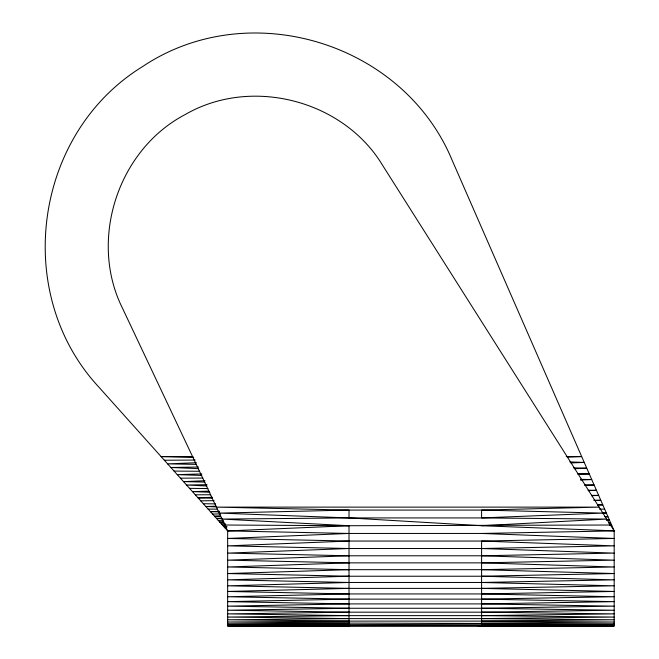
<?xml version="1.0" encoding="UTF-8"?>
<svg xmlns="http://www.w3.org/2000/svg" width="659" height="659" viewBox="0 0 659 659"><rect width="100%" height="100%" fill="white"/><g stroke="black" fill="none" stroke-linecap="round" stroke-linejoin="round"><path stroke-width="0.99" d="M349.015 517.925L349.015 510.074L216.432 507.125L599.105 507.125L481.597 510.074L481.597 517.925L602.903 513.106L481.597 510.074L349.015 510.074L219.258 513.106L349.015 517.925L481.597 525.725L606.684 519.078L481.597 517.925L349.015 517.925L222.075 519.078L349.015 525.725L610.44 525.017M220.641 515.981L214.562 516.277L220.641 516.359M580.497 480.049L591.724 479.546L580.497 479.332M584.895 485.436L594.121 485.024L584.895 484.884M588.215 490.691L596.436 490.321L588.215 490.23M591.535 495.733L598.66 495.411L591.461 495.354M577.968 474.422L589.27 473.928L577.968 473.664M594.665 500.535L600.786 500.272L593.652 500.23M204.949 480.716L183.515 481.622L204.949 482.083M574.5 468.722L586.765 468.203L573.478 467.832M212.313 497.265L198.071 497.874L212.313 498.229M597.688 505.066L602.787 504.852L597.639 504.843M227.66 530.907L349.015 533.452L481.597 533.452L614.18 530.907L382.517 165.203C343.24 100.003 251.137 76.329 185.278 114.509C117.772 149.692 88.463 240.156 122.508 308.239L227.66 530.907L227.66 626.05L614.18 626.042L614.18 530.907L452.181 160.335C403.25 42.192 248.649 -4.572 142.451 66.658C33.551 133.686 11.887 293.749 99.048 387.319L227.66 530.907L349.015 525.725L349.015 626.017L227.66 625.795L614.18 625.795L478.236 626.017L478.236 625.556M349.015 533.452L227.66 538.452L349.015 541.055L481.597 541.055L614.18 538.452L481.597 533.452M196.349 462.733L167.608 463.862L196.349 464.381M570.859 462.947L584.228 462.412L569.829 461.934M349.015 541.055L227.66 545.858L349.015 548.519L481.597 548.519L614.18 545.858L481.597 541.055L481.597 626.017M567.366 457.124L581.683 456.58L566.254 456.58M219.546 511.293L210.419 511.656L219.546 511.886M349.015 548.519L227.66 553.107L349.015 555.792L481.597 555.792L614.18 553.107L481.597 548.519M225.642 525.141L222.594 525.248L225.642 525.281M349.015 555.792L227.66 560.158L349.015 562.86L481.597 562.86L614.18 560.158L481.597 555.792M349.015 562.86L227.66 566.979L349.015 569.681L481.597 569.681L614.18 566.979L481.597 562.86M223.846 522.002L219.801 522.134L223.92 522.225M349.015 569.681L227.66 573.552L349.015 576.23L481.597 576.23L614.18 573.552L481.597 569.681M349.015 576.23L227.66 579.838L349.015 582.474L481.597 582.474L614.18 579.838L481.597 576.23M201.794 473.928L177.263 474.637L201.794 475.436M208.845 491.136L192.469 491.614L209.867 492.257M216.028 506.211L205.797 506.499L216.028 506.886M349.015 582.474L227.66 585.81L349.015 588.388L481.597 588.388L614.18 585.81L481.597 582.474M349.015 588.388L227.66 591.461L349.015 593.948L481.597 593.948L614.18 591.461L481.597 588.388M349.015 593.948L227.66 596.741L349.015 599.13L481.597 599.13L614.18 596.741L481.597 593.948M221.523 518.262L216.44 518.378L222.536 518.6M349.015 599.13L227.66 601.651L349.015 603.908L481.597 603.908L614.18 606.148L481.597 608.265L349.015 608.265L227.66 610.234L349.015 612.178L481.597 612.178L614.18 613.875L481.597 615.638L349.015 615.638L227.66 617.063L349.015 618.612L481.597 618.612L614.18 619.781L481.597 621.107L349.015 621.107L227.66 622.03L349.015 623.101L614.18 623.785L227.66 625.037L349.015 625.556M349.015 603.908L227.66 606.148L349.015 608.265M198.524 467.025L170.854 467.486L198.524 468.648M206.975 484.694L186.563 485.024L206.975 485.996M481.597 603.908L614.18 601.651L481.597 599.13M200.748 500.856L214.035 500.659M226.803 526.516L223.772 526.566L226.803 526.64M481.597 612.178L614.18 610.234L481.597 608.265M349.015 612.178L227.66 613.875L349.015 615.638M212.552 514.036L220.658 513.938M481.597 618.612L614.18 617.063L481.597 615.638M349.015 618.612L227.66 619.781L349.015 621.107M221.267 523.773L225.353 523.74M481.597 623.101L614.18 622.03L481.597 621.107M164.346 460.229L195.196 460.064M349.015 623.101L227.66 623.785L349.015 624.584M180.409 478.154L202.873 478.063M604.88 516.722L607.969 516.714L604.913 516.615M606.321 519.967L609.386 519.951L606.321 519.877M481.597 625.556L614.18 625.037L481.597 624.584M195.311 494.794L210.707 494.761M602.293 513.106L606.387 513.097L602.293 512.949M192.963 456.58L161.084 456.58L193.738 457.461M208.162 509.135L217.33 509.135M599.525 509.135L604.657 509.135M218.187 520.33L223.294 520.338M224.793 527.711L226.82 527.711M224.876 525.017L349.015 525.725M174.075 471.078L199.652 471.267M189.553 488.36L207.939 488.55M203.318 503.731L215.674 503.888M481.597 525.725L614.122 530.816M342.293 625.556L342.293 626.017M610.638 522.809L608.587 522.818L610.638 522.809M611.7 525.248L609.649 525.264L611.7 525.248"/></g></svg>
